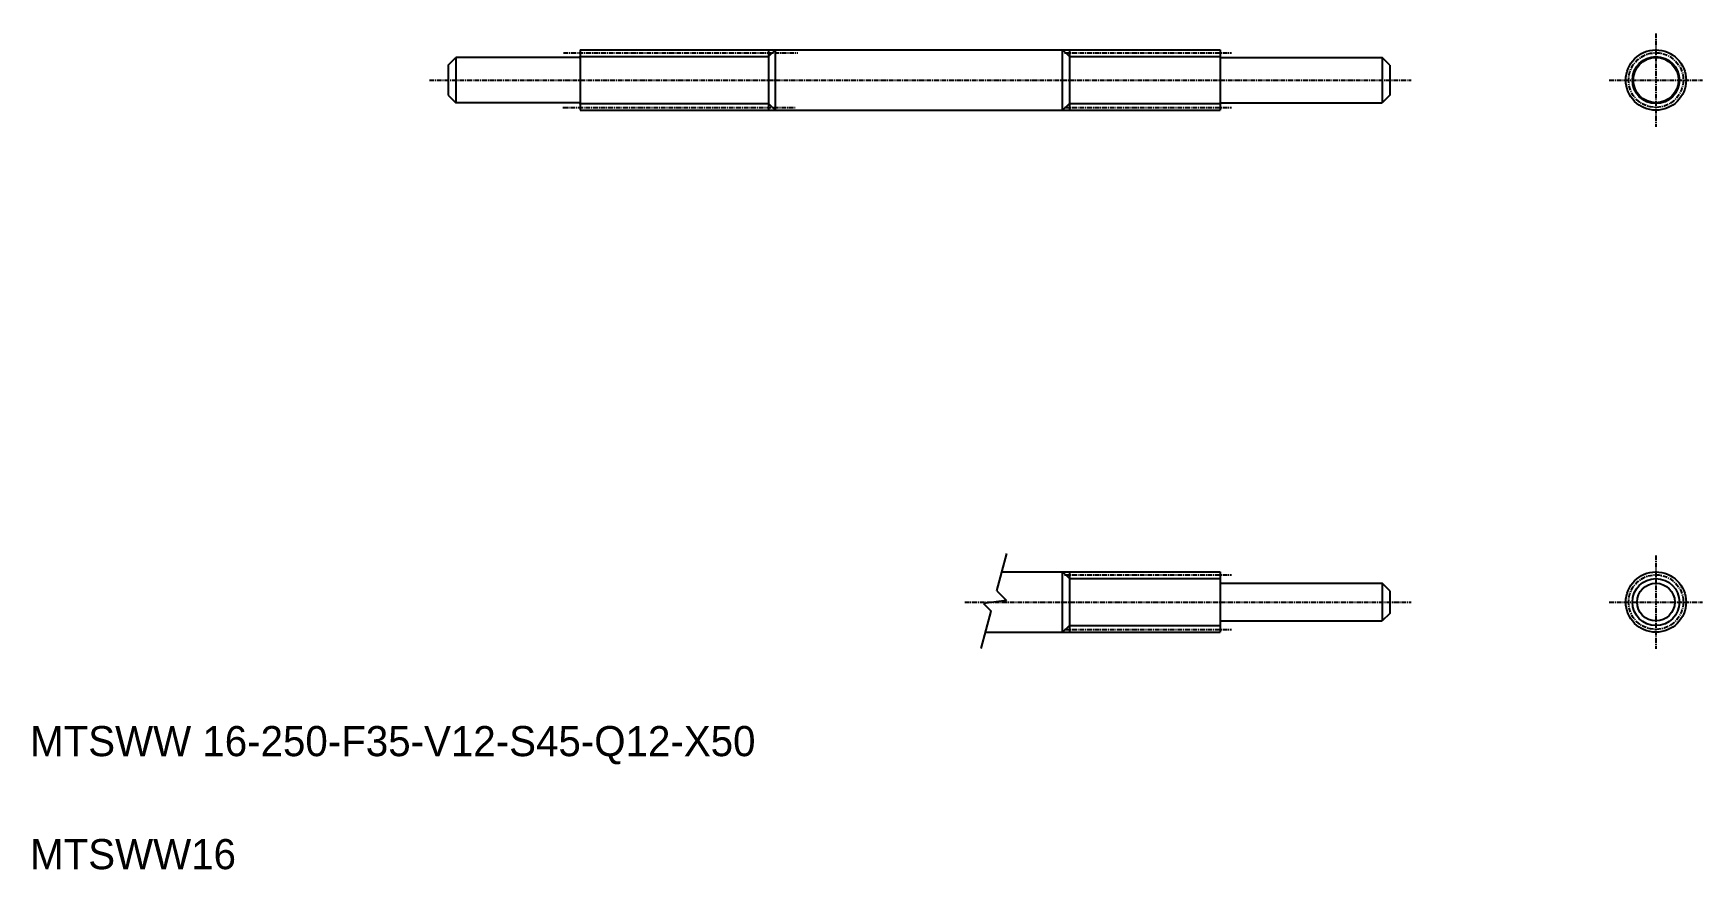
# Model space of a CAD drawing. Extents: x 125 to 568, y 157 to 378.
import ezdxf

# ---------------------------------------------------------------- set-up
doc = ezdxf.new("R2010")
doc.units = 0
doc.linetypes.add('CENTER', pattern=[2, 1.25, -0.25, 0.25, -0.25])
doc.layers.get('0').update_dxf_attribs({"linetype": 'CONTINUOUS'})
doc.layers.add('CENTER', color=1, linetype='CENTER')

msp = doc.modelspace()

# ---------------------------------------------------------------- linework, layer by layer
at = {"color": 7, "linetype": 'CONTINUOUS'}
for p, q in [((270.39, 374.08), (270.39, 358.08)), ((270.39, 374.08), (440.39, 374.08)), ((320.39, 374.08), (320.39, 358.08)), ((322.3, 358.08), (322.3, 374.08)), ((398.48, 358.08), (398.48, 374.08)), ((400.39, 374.08), (400.39, 358.08)), ((440.39, 374.08), (440.39, 358.08)), ((235.39, 370.08), (237.39, 372.08)), ((235.39, 370.08), (235.39, 362.08)), ((237.39, 372.08), (237.39, 360.08)), ((270.09, 372.08), (237.39, 372.08)), ((440.69, 372.08), (483.39, 372.08)), ((483.39, 372.08), (483.39, 360.08)), ((485.39, 370.08), (483.39, 372.08)), ((485.39, 370.08), (485.39, 362.08)), ((235.39, 362.08), (237.39, 360.08)), ((270.09, 360.08), (237.39, 360.08)), ((440.69, 360.08), (483.39, 360.08)), ((485.39, 362.08), (483.39, 360.08)), ((270.39, 358.08), (440.39, 358.08)), ((312.89, 358.08), (312.89, 358.08)), ((355.39, 358.08), (355.39, 358.08)), ((382.37, 235.51), (440.39, 235.51)), ((398.51, 219.51), (398.51, 235.51)), ((400.39, 235.51), (400.39, 219.51)), ((440.39, 235.51), (440.39, 219.51)), ((440.69, 232.51), (483.39, 232.51)), ((483.39, 232.51), (483.39, 222.51)), ((485.39, 230.51), (483.39, 232.51)), ((485.39, 230.51), (485.39, 224.51)), ((440.69, 222.51), (483.39, 222.51)), ((485.39, 224.51), (483.39, 222.51)), ((378.08, 219.51), (440.39, 219.51))]:
    msp.add_line(p, q, dxfattribs=at)
at = {"color": 3, "linetype": 'CONTINUOUS'}
for p, q in [((270.39, 372.33), (320.39, 372.33)), ((320.39, 372.33), (322.3, 374.08)), ((400.39, 372.33), (398.48, 374.08)), ((400.39, 372.33), (440.39, 372.33)), ((270.39, 359.83), (320.39, 359.83)), ((320.39, 359.83), (322.3, 358.08)), ((400.39, 359.83), (398.48, 358.08)), ((400.39, 359.83), (440.39, 359.83)), ((381.03, 230.54), (383.68, 240.39)), ((400.39, 233.76), (398.48, 235.51)), ((381.03, 230.54), (383.67, 227.91)), ((400.39, 233.76), (440.39, 233.76)), ((383.67, 227.91), (377.53, 227.12)), ((377.53, 227.12), (379.57, 225.07)), ((376.93, 215.22), (379.57, 225.07)), ((400.39, 221.26), (398.48, 219.51)), ((400.39, 221.26), (440.39, 221.26))]:
    msp.add_line(p, q, dxfattribs=at)
at = {"color": 7, "linetype": 'CONTINUOUS'}
for centre, radius in [((556.07, 366.08), 8), ((556.07, 366.08), 6), ((556.07, 227.51), 8), ((556.07, 227.51), 5)]:
    msp.add_circle(centre, radius, dxfattribs=at)
at = {"color": 3, "linetype": 'CONTINUOUS'}
for centre in [(556.07, 366.08), (556.07, 227.51)]:
    msp.add_circle(centre, 6.25, dxfattribs=at)
at = {"color": 7, "linetype": 'CONTINUOUS'}
for centre, start, end in [((270.09, 372.38), 270, 360), ((440.69, 372.38), 180, 270), ((270.09, 359.78), 360, 90), ((440.69, 359.78), 90, 180), ((440.69, 232.81), 180, 270), ((440.69, 222.21), 90, 180)]:
    msp.add_arc(centre, 0.3, start, end, dxfattribs=at)
at = {"layer": 'CENTER', "color": 1, "linetype": 'CENTER'}
for p, q in [((556.07, 378.47), (556.07, 353.68)), ((266, 373.33), (328.19, 373.33)), ((399.03, 373.33), (443.39, 373.33)), ((230.39, 366.08), (491.06, 366.08)), ((543.67, 366.08), (568.47, 366.08)), ((265.86, 358.83), (327.5, 358.83)), ((399.03, 358.83), (443.39, 358.83)), ((556.07, 239.91), (556.07, 215.12)), ((399.03, 234.76), (443.39, 234.76)), ((372.52, 227.51), (491.06, 227.51)), ((543.67, 227.51), (568.47, 227.51)), ((399.03, 220.26), (443.39, 220.26))]:
    msp.add_line(p, q, dxfattribs=at)
for centre in [(556.07, 366.08), (556.07, 227.51)]:
    msp.add_circle(centre, 7.25, dxfattribs=at)

# ---------------------------------------------------------------- texts
at = {"color": 7, "linetype": 'CONTINUOUS'}
for s, p in [('MTSWW 16-250-F35-V12-S45-Q12-X50', (124.35, 186.61)), ('MTSWW16', (124.35, 156.61))]:
    msp.add_text(s, height=8, dxfattribs=at).set_placement(p)

doc.saveas('drawing.dxf')
